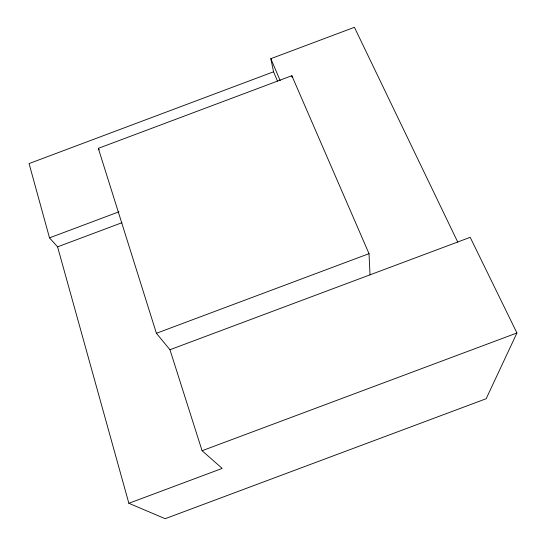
<?xml version="1.0" encoding="UTF-8"?>
<svg xmlns="http://www.w3.org/2000/svg" width="546" height="546" viewBox="0 0 546 546"><rect width="100%" height="100%" fill="white"/><g stroke="black" fill="none" stroke-linecap="round" stroke-linejoin="round"><path stroke-width="0.82" d="M370.031 274.829L369.021 253.665L291.851 75.717L98.321 148.355L156.415 333.285L169.956 349.74L470.195 237.326L516.932 332.985L486.179 398.717L165.165 518.7L128.863 503.296L57.583 246.853L49.509 237.865L29.068 163.575L273.56 71.799L270.83 58.681L354.415 27.3L457.76 242.117M49.509 237.865L118.973 211.807M57.583 246.853L121.929 222.72M156.415 333.285L369.021 253.665M169.956 349.74L202.081 450.73L516.932 332.985M128.863 503.296L222.202 468.407L202.081 450.73M98.321 148.355L99.222 149.802M270.83 58.681L280.173 80.603M273.56 71.799L277.525 81.129M291.851 75.717L292.144 77.382"/></g></svg>
